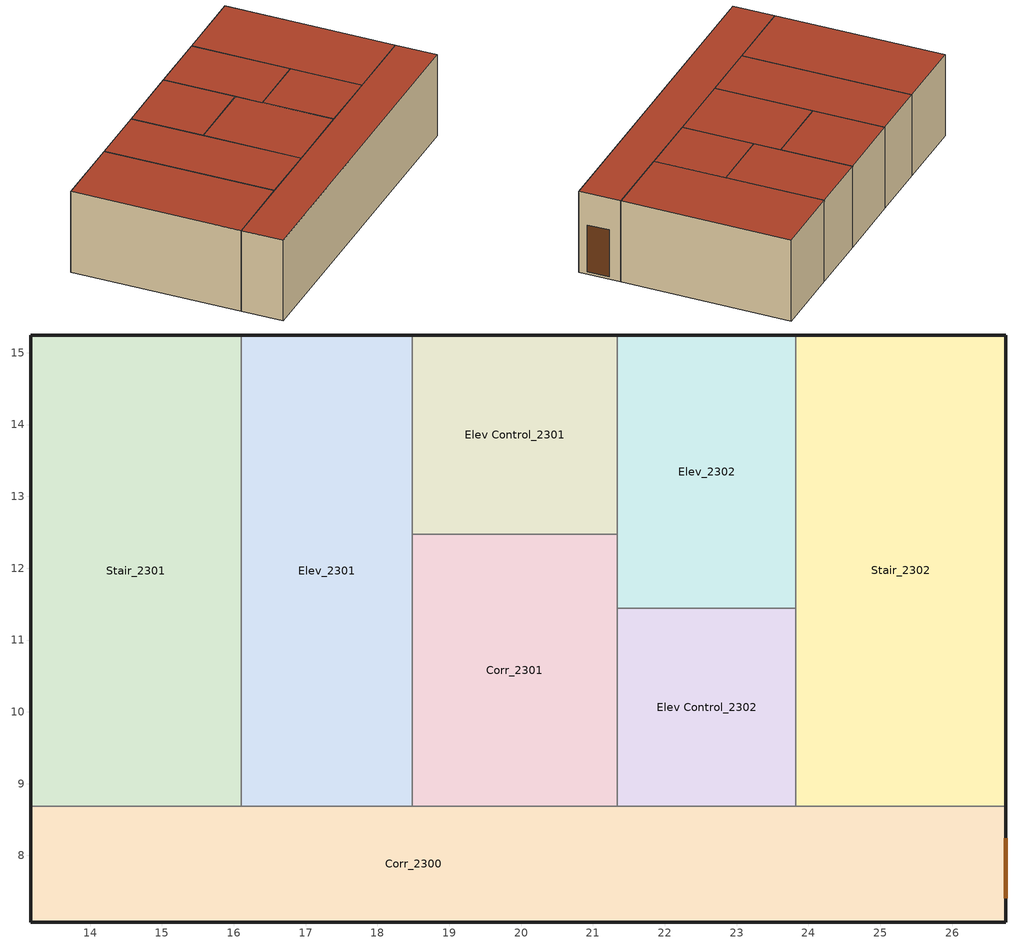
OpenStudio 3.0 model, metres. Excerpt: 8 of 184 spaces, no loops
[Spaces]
Corr_2300
 floor adiabatic (Interior Ceiling): 23.83,8.69 23.83,7.07 13.17,7.07 13.17,8.69 z68.35; 26.75,8.69 26.75,7.07 23.83,7.07 23.83,8.69 z68.35
 wall outside: 13.17,8.69 13.17,7.07 26.75,7.07 26.75,8.69 z68.35:71.7
 wall to Elev_2301: 18.48,8.69 16.1,8.69 z68.35:71.7
 wall to Corr_2301: 21.34,8.69 18.48,8.69 z68.35:71.7
 wall to Elev Control_2302: 23.83,8.69 21.34,8.69 z68.35:71.7
 wall to Stair_2302: 26.75,8.69 23.83,8.69 z68.35:71.7
 wall to Stair_2301: 16.1,8.69 13.17,8.69 z68.35:71.7
 door: 26.75,7.4 26.75,8.24 z68.45:70.39
 roof outside: 26.75,7.07 26.75,8.69 13.17,8.69 13.17,7.07 z71.7
Stair_2301
 floor adiabatic (Interior Ceiling): 16.1,15.24 16.1,8.69 13.17,8.69 13.17,15.24 z68.35
 wall outside: 16.1,15.24 13.17,15.24 13.17,8.69 z68.35:71.7
 wall to Elev_2301: 16.1,8.69 16.1,15.24 z68.35:71.7
 roof outside: 13.17,8.69 16.1,8.69 16.1,15.24 13.17,15.24 z71.7
Elev_2301
 floor adiabatic (Interior Ceiling): 18.48,15.24 18.48,8.69 16.1,8.69 16.1,15.24 z68.35
 wall outside: 18.48,15.24 16.1,15.24 z68.35:71.7
 wall to Elev Control_2301: 18.48,12.47 18.48,15.24 z68.35:71.7
 wall to Corr_2301: 18.48,8.69 18.48,12.47 z68.35:71.7
 roof outside: 18.48,8.69 18.48,15.24 16.1,15.24 16.1,8.69 z71.7
Corr_2301
 floor adiabatic (Interior Ceiling): 21.34,12.47 21.34,8.69 18.48,8.69 18.48,12.47 z68.35
 wall to Elev Control_2301: 21.34,12.47 18.48,12.47 z68.35:71.7
 wall to Elev_2302: 21.34,11.44 21.34,12.47 z68.35:71.7
 wall to Elev Control_2302: 21.34,8.69 21.34,11.44 z68.35:71.7
 roof outside: 21.34,8.69 21.34,12.47 18.48,12.47 18.48,8.69 z71.7
Elev Control_2302
 floor adiabatic (Interior Ceiling): 23.83,11.44 23.83,8.69 21.34,8.69 21.34,11.44 z68.35
 wall to Elev_2302: 23.83,11.44 21.34,11.44 z68.35:71.7
 wall to Stair_2302: 23.83,8.69 23.83,11.44 z68.35:71.7
 roof outside: 23.83,8.69 23.83,11.44 21.34,11.44 21.34,8.69 z71.7
Stair_2302
 floor adiabatic (Interior Ceiling): 26.75,15.25 26.75,8.69 23.83,8.69 23.83,15.25 z68.35
 wall outside: 26.75,8.69 26.75,15.25 23.83,15.25 z68.35:71.7
 wall to Elev_2302: 23.83,15.25 23.83,11.44 z68.35:71.7
 roof outside: 26.75,8.69 26.75,15.25 23.83,15.25 23.83,8.69 z71.7
Elev_2302
 floor adiabatic (Interior Ceiling): 23.83,15.25 23.83,11.44 21.34,11.44 21.34,15.25 z68.35
 wall outside: 23.83,15.25 21.34,15.25 z68.35:71.7
 wall to Elev Control_2301: 21.34,15.25 21.34,12.47 z68.35:71.7
 roof outside: 23.83,11.44 23.83,15.25 21.34,15.25 21.34,11.44 z71.7
Elev Control_2301
 floor adiabatic (Interior Ceiling): 21.34,15.25 21.34,12.47 18.48,12.47 18.48,15.24 z68.35
 wall outside: 21.34,15.25 18.48,15.24 z68.35:71.7
 roof outside: 18.48,12.47 21.34,12.47 21.34,15.25 18.48,15.24 z71.7
[Building]
B45_SRD: North Axis {deg}=90; Space Type=SEC2015-MF-Residential_1B; Default Construction Set=SRD; Default Schedule Set=SEC2015-MF-RESIDENTIAL-SCH-SET
[Site]
SEATTLE: Latitude {deg}=47.45; Longitude {deg}=-122.3; Time Zone {hr}=-8; Elevation {m}=122
[ClimateZones]
Climate Zone Institution Name 1=ASHRAE; Climate Zone Document Name 1=ANSI/ASHRAE Standard 169; Climate Zone Document Year 1=2006; Climate Zone Value 1=4C; Climate Zone Institution Name 2=CEC; Climate Zone Document Name 2=California Climate Zone Descriptions; Climate Zone Document Year 2=1995
[SizingPeriod:DesignDay] Barometric Pressure {Pa}=99868; Sky Clearness=0; Rain Indicator=0; Snow Indicator=0; Day of Month=21; Daylight Saving Time Indicator=0; Humidity Indicating Type=Wetbulb; Dry-Bulb Temperature Range Modifier Type=DefaultMultipliers
Name | Maximum Dry-Bulb Temperature {C} | Daily Dry-Bulb Temperature Range {deltaC} | Humidity Indicating Conditions at Maximum Dry-Bulb | Wind Speed {m/s} | Wind Direction {deg} | Month | Day Type | Solar Model Indicator | ASHRAE Taub | ASHRAE Taud
SEATTLE Ann Htg 99.6% Condns DB | -4.2 | 0 | -4.2 | 4.3 | 20 | 12 | WinterDesignDay | ASHRAEClearSky
SEATTLE Ann Clg .4% Condns DB=>MWB | 29.4 | 10.4 | 18.3 | 4.2 | 350 | 8 | SummerDesignDay | ASHRAETau | 0.352 | 2.561
[Construction]
Interior Floor: F16 Acoustic tile, F05 Ceiling air space resistance, M11 100mm lightweight concrete
Interior Wall: G01a 19mm gypsum board, F04 Wall air space resistance, G01a 19mm gypsum board
Interior Ceiling: M11 100mm lightweight concrete, F05 Ceiling air space resistance, F16 Acoustic tile
SEC-2015 Opaque Door- Swinging: SEC-2015 Opaque Door- Swinging - Material
SEC-2015 Comm Group R ExtRoof IEAD: Roof Membrane, IEAD Roof Insulation R-36.7 IP, Metal Decking
SEC-2015 Comm Group R Exposed Floor Mass: CP02 CARPET PAD 2, MAT-CC05 8 HW CONCRETE, Floor Insulation R-30 IP
SEC-2015 Glazed Door - SEW: SEC-2015 Glazed Door - SEW - Material
SEC-2015 Glazing - Fixed Metal Frame - SEW: SEC-2015 Glazing - Fixed Metal Frame - SEW - Material
SEC-2015 Opaque Door- NonSwinging: SEC-2015 Opaque Door- NonSwinging - Material
SEC-2015 Comm Group R AG ExtWall SteelFrame: R-19 + R-8.5 CI: Stucco - 7/8 inch, 5/8 in. Gypsum Board, R-9.77 CI, R-19 Cavity (R-7.1 eff), 5/8 in. Gypsum Board
[Material:NoMass]
Name | Roughness | Thermal Resistance {m2-K/W} | Thermal Absorptance | Solar Absorptance | Visible Absorptance
CP02 CARPET PAD 2 | VeryRough | 0.21648 | 0.9 | 0.7 | 0.8
SEC-2015 Opaque Door- Swinging - Material | Smooth | 0.475497
SEC-2015 Opaque Door- NonSwinging - Material | Smooth | 0.517764
[Material]
Name | Roughness | Thickness {m} | Conductivity {W/m-K} | Density {kg/m3} | Specific Heat {J/kg-K} | Thermal Absorptance | Solar Absorptance | Visible Absorptance
Roof Membrane | VeryRough | 0.0095 | 0.16 | 1121.29 | 1460 | 0.9 | 0.7 | 0.7
Metal Decking | MediumSmooth | 0.0015 | 45.006 | 7680 | 418.4 | 0.9 | 0.6 | 0.6
F16 Acoustic tile | MediumSmooth | 0.0191 | 0.06 | 368 | 590 | 0.9 | 0.3 | 0.3
M11 100mm lightweight concrete | MediumRough | 0.1016 | 0.53 | 1280 | 840 | 0.9 | 0.5 | 0.5
G01a 19mm gypsum board | MediumSmooth | 0.019 | 0.16 | 800 | 1090 | 0.9 | 0.4 | 0.4
5/8 in. Gypsum Board | MediumSmooth | 0.0159 | 0.16 | 800 | 1090 | 0.9 | 0.7 | 0.7
IEAD Roof Insulation R-36.7 IP | MediumRough | 0.316696 | 0.049 | 265 | 836.8 | 0.9 | 0.7 | 0.7
MAT-CC05 8 HW CONCRETE | Rough | 0.20321 | 1.311 | 2240 | 836.8 | 0.9 | 0.7 | 0.7
Floor Insulation R-30 IP | MediumRough | 0.237749 | 0.045 | 265 | 836.8 | 0.9 | 0.7 | 0.7
Stucco - 7/8 inch | Smooth | 0.022352 | 0.701106 | 1855.1 | 837.36
R-19 Cavity (R-7.1 eff) | MediumSmooth | 0.0287823 | 0.0230188 | 16.0185 | 1130.436 | 0.9
R-9.77 CI | MediumSmooth | 0.0396151 | 0.0230188 | 16.0185 | 1130.436
[Material:AirGap]
Name | Thermal Resistance {m2-K/W}
F05 Ceiling air space resistance | 0.18
F04 Wall air space resistance | 0.15
[WindowMaterial:Blind]
Window Material Blind 1: Slat Width {m}=0.025; Slat Separation {m}=0.01875; Front Side Slat Beam Solar Reflectance=0.5; Back Side Slat Beam Solar Reflectance=0.5; Front Side Slat Diffuse Solar Reflectance=0.5; Back Side Slat Diffuse Solar Reflectance=0.5; Slat Beam Visible Transmittance=0
[WindowMaterial:SimpleGlazingSystem] Solar Heat Gain Coefficient=0.35; Visible Transmittance=0.6
Name | U-Factor {W/m2-K}
SEC-2015 Glazed Door - SEW - Material | 3.40696
SEC-2015 Glazing - Fixed Metal Frame - SEW - Material | 2.15774
[Construction:FfactorGroundFloor]
SEC-2015 Comm Group R Slab-On-Ground: F-Factor {W/m-K}=0.934597; Area {m2}=88.9082; PerimeterExposed {m}=40.2336
[DefaultSurfaceConstructions]
Name | Floor Construction | Wall Construction | Roof Ceiling Construction
Default Surface Constructions 27 | Interior Floor | Interior Wall | Interior Ceiling
Default Surface Constructions 28 | SEC-2015 Comm Group R Slab-On-Ground
Default Surface Constructions 22 adj ext wall insulation adj ext wall insulation adj ext wall insulation adj ext wall insulation adj ext wall insulation adj ext wall insulation adj ext wall insulation adj ext wall insulation adj ext wall insulation adj ext wall insulation adj ext wall insulation adj ext wall insulation adj ext wall insulation adj ext wall insulation adj ext wall insulation adj ext wall insulation adj ext wall insulation adj ext wall insulation adj ext wall insulation adj ext wall insulation adj ext wall insulation | SEC-2015 Comm Group R Exposed Floor Mass | SEC-2015 Comm Group R AG ExtWall SteelFrame: R-19 + R-8.5 CI | SEC-2015 Comm Group R ExtRoof IEAD
[DefaultSubSurfaceConstructions]
Name | Fixed Window Construction | Door Construction | Glass Door Construction | Overhead Door Construction
Default Sub Surface Constructions 19 | SEC-2015 Glazing - Fixed Metal Frame - SEW | SEC-2015 Opaque Door- Swinging | SEC-2015 Glazed Door - SEW | SEC-2015 Opaque Door- NonSwinging
Default Sub Surface Constructions 20
[DefaultConstructionSet]
SRD: Default Exterior Surface Constructions=Default Surface Constructions 22 adj ext wall insulation adj ext wall insulation adj ext wall insulation adj ext wall insulation adj ext wall insulation adj ext wall insulation adj ext wall insulation adj ext wall insulation adj ext wall insulation adj ext wall insulation adj ext wall insulation adj ext wall insulation adj ext wall insulation adj ext wall insulation adj ext wall insulation adj ext wall insulation adj ext wall insulation adj ext wall insulation adj ext wall insulation adj ext wall insulation adj ext wall insulation; Default Interior Surface Constructions=Default Surface Constructions 27; Default Ground Contact Surface Constructions=Default Surface Constructions 28; Default Exterior SubSurface Constructions=Default Sub Surface Constructions 19; Default Interior SubSurface Constructions=Default Sub Surface Constructions 20
[Lights:Definition] Design Level Calculation Method=Watts/Area
Name | Watts per Space Floor Area {W/m2} | Fraction Radiant
Stair Lights Definition | 5.38196
Elec/Mech Lights Definition | 7.31946 | 1
Apartment Lights Definition | 2.90626 | 1
Corridor Lights Definition | 5.16668 | 1
[DesignSpecification:OutdoorAir] Outdoor Air Method=Maximum
Name | Outdoor Air Flow per Person {m3/s-person} | Outdoor Air Flow per Floor Area {m3/s-m2} | Outdoor Air Flow Rate {m3/s}
SEC-2015 MF-Apartment Ventilation-1B | 0 | 0 | 0.0141584
SEC-2015 MF-Amenity Ventilation | 0.00235974 | 0.0006096
SEC-2015 MF-Elec/MechRoom Ventilation; SEC-2015 MF-Stair Ventilation |  | 0.0003048
[ThermostatSetpoint:DualSetpoint]
Name | Heating Setpoint Temperature Schedule | Cooling Setpoint Temperature Schedule
Thermostat Setpoint Dual Setpoint 12; Thermostat Setpoint Dual Setpoint 13 | SEC2015-MF-Corridor_HtgSetp | SEC2015-MF-Corridor_ClgSetp
Thermostat Setpoint Dual Setpoint 16; Thermostat Setpoint Dual Setpoint 17 | SEC2015-MF-ElecMech_HtgSetp | SEC2015-MF-ElecMech_ClgSetp
Thermostat Setpoint Dual Setpoint 33; Thermostat Setpoint Dual Setpoint 34; Thermostat Setpoint Dual Setpoint 67; Thermostat Setpoint Dual Setpoint 68
[People:Definition]
Apartment 1BR People Definition: Number of People Calculation Method=People; Number of People {people}=1; Fraction Radiant=0.3
[ShadingControl]
Shading Control 1: Shading Type=InteriorBlind; Shading Device Material=Window Material Blind 1
[BuildingStory]
Building Story 23: Nominal Z Coordinate {m}=68.3514; Nominal Floor to Floor Height {m}=3.3528
[Space] Default Construction Set=SRD; Building Story=Building Story 23
Name | Space Type | Thermal Zone
Corr_2300 | SEC2015-MF-Coridor | Thermal Zone: Corr_2300
Stair_2301 | SEC2015-MF-Stair | Thermal Zone: Stair_2301
Elev_2301 | SEC2015-MF-Shaft | Thermal Zone: Elev_2301
Corr_2301 | SEC2015-MF-Coridor | Thermal Zone: Corr_2301
Elev Control_2302 | SEC2015-MF-Transformer | Thermal Zone: Elev Control_2302
Stair_2302 | SEC2015-MF-Stair | Thermal Zone: Stair_2302
Elev_2302 | SEC2015-MF-Shaft | Thermal Zone: Elev_2302
Elev Control_2301 | SEC2015-MF-Transformer | Thermal Zone: Elev Control_2301
[SpaceType]
Name | Default Schedule Set | Design Specification Outdoor Air Object | Standards Building Type | Standards Space Type
SEC2015-MF-Residential_1B | SEC2015-MF-RESIDENTIAL-SCH-SET | SEC-2015 MF-Apartment Ventilation-1B | MidriseApartment | Apartment
SEC2015-MF-Coridor | SEC2015-MF-CORRIDOR-SCH-SET | SEC-2015 MF-Amenity Ventilation | MidriseApartment | Corridor
SEC2015-MF-Transformer | SEC2015-MF-TRANSFORMER-SCH-SET | SEC-2015 MF-Elec/MechRoom Ventilation | Office | IT_Room
SEC2015-MF-Stair | SEC2015-MF-STAIR-SCH-SET | SEC-2015 MF-Stair Ventilation | Office | Stair
SEC2015-MF-Shaft | SEC2015-MF-SHAFT-SCH-SET | SEC-2015 MF-Stair Ventilation | Office | Stair
[Lights] Fraction Replaceable=1
Name | Lights Definition | Space or SpaceType | Schedule
Apartment Lights | Apartment Lights Definition | SEC2015-MF-Residential_1B
90.1-2010 - MidriseApartment - Corridor Lights | Corridor Lights Definition | SEC2015-MF-Coridor
Lights 2 | Stair Lights Definition | SEC2015-MF-Stair
Lights 4 | Elec/Mech Lights Definition | SEC2015-MF-Transformer | MidriseApartment ElecMech Light
[People]
Apartment People: People Definition=Apartment 1BR People Definition; Space or SpaceType=SEC2015-MF-Residential_1B; Multiplier=1
[SpaceInfiltration:DesignFlowRate]
Name | Design Flow Rate Calculation Method | Flow per Exterior Surface Area {m3/s-m2} | Space or SpaceType | Design Flow Rate {m3/s} | Air Changes per Hour {1/hr}
Apartment Infiltration | Flow/ExteriorArea | 0.001524
HighriseApartment Apartment Infiltration 2 | AirChanges/Hour | 0 | SEC2015-MF-Coridor | 0 | 0.11
HighriseApartment Apartment Infiltration 3 | AirChanges/Hour | 0 | SEC2015-MF-Residential_1B | 0 | 0.11
HighriseApartment Apartment Infiltration 6 | AirChanges/Hour | 0 | SEC2015-MF-Stair | 0 | 0.11
HighriseApartment Apartment Infiltration 7 | AirChanges/Hour | 0 | SEC2015-MF-Transformer | 0 | 0.11
HighriseApartment Apartment Infiltration 10 | AirChanges/Hour | 0 | SEC2015-MF-Shaft | 0 | 0.11
[ElectricEquipment:Definition]
Apartment Electric Equipment Definition: Design Level Calculation Method=Watts/Area; Watts per Space Floor Area {W/m2}=6.67362
[ElectricEquipment]
Apartment Electric Equipment: Electric Equipment Definition=Apartment Electric Equipment Definition; Space or SpaceType=SEC2015-MF-Residential_1B
[DefaultScheduleSet]
Name | Number of People Schedule | People Activity Level Schedule | Lighting Schedule | Electric Equipment Schedule | Infiltration Schedule
SEC2015-MF-RESIDENTIAL-SCH-SET | MidriseApartment Apartment Occ | MidriseApartment Activity | MidriseApartment Apartment Light | MidriseApartment Apartment Equip | MidriseApartment Infil (0.25)
SEC2015-MF-CORRIDOR-SCH-SET |  |  | Always On |  | MidriseApartment Infil (0.25)
SEC2015-MF-TRANSFORMER-SCH-SET |  |  | MidriseApartment ElecMech Light | MidriseApartment Common Equip | Always On
SEC2015-MF-STAIR-SCH-SET |  |  | Always On |  | Always On
SEC2015-MF-SHAFT-SCH-SET
[ThermalZone] Use Ideal Air Loads=Yes
Name | Thermostat
Thermal Zone: Elev Control_2301 | Thermostat Setpoint Dual Setpoint 16
Thermal Zone: Stair_2301 | Thermostat Setpoint Dual Setpoint 67
Thermal Zone: Corr_2300 | Thermostat Setpoint Dual Setpoint 12
Thermal Zone: Elev_2301 | Thermostat Setpoint Dual Setpoint 33
Thermal Zone: Corr_2301 | Thermostat Setpoint Dual Setpoint 13
Thermal Zone: Elev Control_2302 | Thermostat Setpoint Dual Setpoint 17
Thermal Zone: Stair_2302 | Thermostat Setpoint Dual Setpoint 68
Thermal Zone: Elev_2302 | Thermostat Setpoint Dual Setpoint 34
[OtherEquipment:Definition]
Transformer Heat Direct Load definition: Design Level Calculation Method=EquipmentLevel; Design Level {W}=9002.26
[Exterior:Lights:Definition]
Name | Design Level {W}
Exterior Lights Definition | 6565
Exterior Lights Definition 2 | 0
[Exterior:Lights]
Name | Exterior Lights Definition | Schedule | Control Option
Exterior Lights | Exterior Lights Definition | Exterior Lighting Schedule | AstronomicalClock
Exterior Lights 1 | Exterior Lights Definition 2 | Always Off
[OtherEquipment]
Other Equipment 2: Other Equipment Definition=Transformer Heat Direct Load definition; Space or SpaceType=SEC2015-MF-Transformer; Schedule=Always On
[Schedule:Ruleset]
Name | Default Day Schedule | Summer Design Day Schedule | Winter Design Day Schedule
MidriseApartment Apartment Light | MidriseApartment Apartment Light Default Schedule | MidriseApartment Apartment Light Summer Design Day | MidriseApartment Apartment Light Winter Design Day
MidriseApartment Apartment Occ | MidriseApartment Apartment Occ Default Schedule | MidriseApartment Apartment Occ Summer Design Day | MidriseApartment Apartment Occ Winter Design Day
MidriseApartment Activity | MidriseApartment Activity Default Schedule | MidriseApartment Activity Summer Design Day | MidriseApartment Activity Winter Design Day
MidriseApartment Infil (0.25) | MidriseApartment Infil Default Schedule | MidriseApartment Infil Summer Design Day | MidriseApartment Infil Winter Design Day
MidriseApartment Apartment Equip | MidriseApartment Apartment Equip Default Schedule | MidriseApartment Apartment Equip Summer Design Day | MidriseApartment Apartment Equip Winter Design Day
SEC2015-MF-Corridor_HtgSetp | Schedule Day 1 | Schedule Day 8 | Schedule Day 7
SEC2015-MF-Corridor_ClgSetp | Schedule Day 6 | Schedule Day 11 | Schedule Day 10
Always On | Always On Default
MidriseApartment ElecMech Light | Schedule Day 9
SEC2015-MF-ElecMech_ClgSetp | Schedule Day 12
SEC2015-MF-ElecMech_HtgSetp | Schedule Day 13
MidriseApartment Common Equip | MidriseApartment Apartment Equip Default Schedule 2 | MidriseApartment Apartment Equip Summer Design Day 2 | MidriseApartment Apartment Equip Winter Design Day 1
Exterior Lighting Schedule | Always On Default 2
Always Off | Always On Default 3
[Schedule:Day]
MidriseApartment Apartment Light Default Schedule; MidriseApartment Apartment Light Summer Design Day; MidriseApartment Apartment Light Winter Design Day: 6, 0, 0.016, 7, 0, 0.077, 9, 0, 0.14, 12, 0, 0.108, 17, 0, 0.077, 18, 0, 0.108, 22, 0, 0.217, 23, 0, 0.186, 24, 0, 0.015
MidriseApartment Apartment Occ Default Schedule; MidriseApartment Apartment Occ Summer Design Day; MidriseApartment Apartment Occ Winter Design Day: 7, 0, 1, 8, 0, 0.85, 9, 0, 0.39, 16, 0, 0.25, 17, 0, 0.3, 18, 0, 0.52, 21, 0, 0.87, 24, 0, 1
MidriseApartment Activity Default Schedule; MidriseApartment Activity Summer Design Day; MidriseApartment Activity Winter Design Day: 24, 0, 120
MidriseApartment Infil Default Schedule: 24, 0, 0.25
MidriseApartment Infil Summer Design Day; MidriseApartment Infil Winter Design Day; Always On Default: 24, 0, 1
MidriseApartment Apartment Equip Default Schedule; MidriseApartment Apartment Equip Summer Design Day; MidriseApartment Apartment Equip Winter Design Day: 5, 0, 0.1, 6, 0, 0.2, 7, 0, 0.45, 8, 0, 0.55, 9, 0, 0.45, 16, 0, 0.1, 17, 0, 0.35, 18, 0, 0.6, 19, 0, 0.55, 20, 0, 0.5, 21, 0, 0.35, 22, 0, 0.3, 23, 0, 0.2, 24, 0, 0.1
Schedule Day 1: 5, 0, 15.5556, 6, 0, 17.7778, 23, 0, 20, 24, 0, 15.5556
Schedule Day 8; Schedule Day 7: 24, 0, 15.6
Schedule Day 6: 5, 0, 29.4444, 6, 0, 26.6667, 23, 0, 25.5556, 24, 0, 29.4444
Schedule Day 11; Schedule Day 10: 24, 0, 40
Schedule Day 9: 8, 0, 0, 18, 0, 0.2, 24, 0, 0
Schedule Day 12: 24, 0, 29.4444
Schedule Day 13: 24, 0, 7.22222
MidriseApartment Apartment Equip Default Schedule 2; MidriseApartment Apartment Equip Summer Design Day 2; MidriseApartment Apartment Equip Winter Design Day 1: 5, 0, 0.1, 6, 0, 0.3, 10, 0, 0.45, 18, 0, 0.3, 19, 0, 0.6, 20, 0, 0.8, 21, 0, 0.9, 22, 0, 0.8, 23, 0, 0.6, 24, 0, 0.3
Always On Default 2: 6, 0, 1, 18, 0, 0, 24, 0, 1
Always On Default 3: 24, 0, 0
